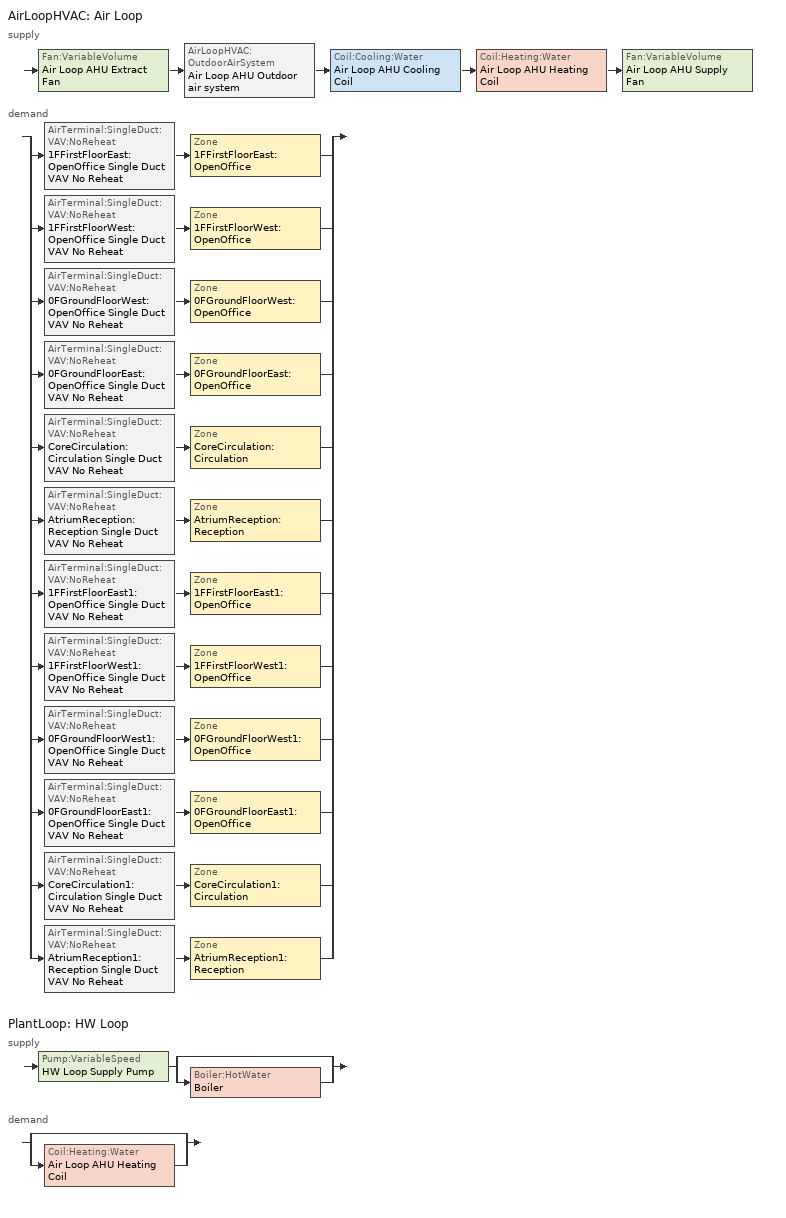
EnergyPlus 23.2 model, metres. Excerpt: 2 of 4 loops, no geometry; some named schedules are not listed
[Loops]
AirLoopHVAC 'Air Loop'
 supply: Fan:VariableVolume 'Air Loop AHU Extract Fan' > AirLoopHVAC:OutdoorAirSystem 'Air Loop AHU Outdoor air system' > Coil:Cooling:Water 'Air Loop AHU Cooling Coil' > Coil:Heating:Water 'Air Loop AHU Heating Coil' > Fan:VariableVolume 'Air Loop AHU Supply Fan'
 demand: split
  | AirTerminal:SingleDuct:VAV:NoReheat '1FFirstFloorEast:OpenOffice Single Duct VAV No Reheat' > Zone '1FFirstFloorEast:OpenOffice'
  | AirTerminal:SingleDuct:VAV:NoReheat '1FFirstFloorWest:OpenOffice Single Duct VAV No Reheat' > Zone '1FFirstFloorWest:OpenOffice'
  | AirTerminal:SingleDuct:VAV:NoReheat '0FGroundFloorWest:OpenOffice Single Duct VAV No Reheat' > Zone '0FGroundFloorWest:OpenOffice'
  | AirTerminal:SingleDuct:VAV:NoReheat '0FGroundFloorEast:OpenOffice Single Duct VAV No Reheat' > Zone '0FGroundFloorEast:OpenOffice'
  | AirTerminal:SingleDuct:VAV:NoReheat 'CoreCirculation:Circulation Single Duct VAV No Reheat' > Zone 'CoreCirculation:Circulation'
  | AirTerminal:SingleDuct:VAV:NoReheat 'AtriumReception:Reception Single Duct VAV No Reheat' > Zone 'AtriumReception:Reception'
  | AirTerminal:SingleDuct:VAV:NoReheat '1FFirstFloorEast1:OpenOffice Single Duct VAV No Reheat' > Zone '1FFirstFloorEast1:OpenOffice'
  | AirTerminal:SingleDuct:VAV:NoReheat '1FFirstFloorWest1:OpenOffice Single Duct VAV No Reheat' > Zone '1FFirstFloorWest1:OpenOffice'
  | AirTerminal:SingleDuct:VAV:NoReheat '0FGroundFloorWest1:OpenOffice Single Duct VAV No Reheat' > Zone '0FGroundFloorWest1:OpenOffice'
  | AirTerminal:SingleDuct:VAV:NoReheat '0FGroundFloorEast1:OpenOffice Single Duct VAV No Reheat' > Zone '0FGroundFloorEast1:OpenOffice'
  | AirTerminal:SingleDuct:VAV:NoReheat 'CoreCirculation1:Circulation Single Duct VAV No Reheat' > Zone 'CoreCirculation1:Circulation'
  | AirTerminal:SingleDuct:VAV:NoReheat 'AtriumReception1:Reception Single Duct VAV No Reheat' > Zone 'AtriumReception1:Reception'
PlantLoop 'HW Loop'
 supply: Pump:VariableSpeed 'HW Loop Supply Pump' > split
  | bypass
  | Boiler:HotWater 'Boiler'
 demand: split
  | bypass
  | Coil:Heating:Water 'Air Loop AHU Heating Coil'
[ZoneControl:Thermostat:ThermalComfort] Averaging Method=PeopleAverage; Minimum Dry-Bulb Temperature Setpoint {C}=12.8; Maximum Dry-Bulb Temperature Setpoint {C}=40; Thermal Comfort Control Type Schedule=Zone Comfort Control Type Sched
Name | Zone or ZoneList | Thermal Comfort Control 1
1FFirstFloorEast:OpenOffice Comfort Control | 1FFirstFloorEast:OpenOffice | 1FFirstFloorEast:OpenOffice Dual Comfort Setpoint
1FFirstFloorWest:OpenOffice Comfort Control | 1FFirstFloorWest:OpenOffice | 1FFirstFloorWest:OpenOffice Dual Comfort Setpoint
0FGroundFloorWest:OpenOffice Comfort Control | 0FGroundFloorWest:OpenOffice | 0FGroundFloorWest:OpenOffice Dual Comfort Setpoint
0FGroundFloorEast:OpenOffice Comfort Control | 0FGroundFloorEast:OpenOffice | 0FGroundFloorEast:OpenOffice Dual Comfort Setpoint
CoreCirculation:Circulation Comfort Control | CoreCirculation:Circulation | CoreCirculation:Circulation Dual Comfort Setpoint
AtriumReception:Reception Comfort Control | AtriumReception:Reception | AtriumReception:Reception Dual Comfort Setpoint
1FFirstFloorEast1:OpenOffice Comfort Control | 1FFirstFloorEast1:OpenOffice | 1FFirstFloorEast1:OpenOffice Dual Comfort Setpoint
1FFirstFloorWest1:OpenOffice Comfort Control | 1FFirstFloorWest1:OpenOffice | 1FFirstFloorWest1:OpenOffice Dual Comfort Setpoint
0FGroundFloorWest1:OpenOffice Comfort Control | 0FGroundFloorWest1:OpenOffice | 0FGroundFloorWest1:OpenOffice Dual Comfort Setpoint
0FGroundFloorEast1:OpenOffice Comfort Control | 0FGroundFloorEast1:OpenOffice | 0FGroundFloorEast1:OpenOffice Dual Comfort Setpoint
CoreCirculation1:Circulation Comfort Control | CoreCirculation1:Circulation | CoreCirculation1:Circulation Dual Comfort Setpoint
AtriumReception1:Reception Comfort Control | AtriumReception1:Reception | AtriumReception1:Reception Dual Comfort Setpoint
[ThermostatSetpoint:ThermalComfort:Fanger:DualSetpoint]
Name | Fanger Thermal Comfort Heating Schedule | Fanger Thermal Comfort Cooling Schedule
1FFirstFloorEast:OpenOffice Dual Comfort Setpoint | 1FFirstFloorEast:OpenOffice Heating PMV Setpoints | 1FFirstFloorEast:OpenOffice Cooling PMV Setpoints
1FFirstFloorWest:OpenOffice Dual Comfort Setpoint | 1FFirstFloorWest:OpenOffice Heating PMV Setpoints | 1FFirstFloorWest:OpenOffice Cooling PMV Setpoints
0FGroundFloorWest:OpenOffice Dual Comfort Setpoint | 0FGroundFloorWest:OpenOffice Heating PMV Setpoints | 0FGroundFloorWest:OpenOffice Cooling PMV Setpoints
0FGroundFloorEast:OpenOffice Dual Comfort Setpoint | 0FGroundFloorEast:OpenOffice Heating PMV Setpoints | 0FGroundFloorEast:OpenOffice Cooling PMV Setpoints
CoreCirculation:Circulation Dual Comfort Setpoint | CoreCirculation:Circulation Heating PMV Setpoints | CoreCirculation:Circulation Cooling PMV Setpoints
AtriumReception:Reception Dual Comfort Setpoint | AtriumReception:Reception Heating PMV Setpoints | AtriumReception:Reception Cooling PMV Setpoints
1FFirstFloorEast1:OpenOffice Dual Comfort Setpoint | 1FFirstFloorEast1:OpenOffice Heating PMV Setpoints | 1FFirstFloorEast1:OpenOffice Cooling PMV Setpoints
1FFirstFloorWest1:OpenOffice Dual Comfort Setpoint | 1FFirstFloorWest1:OpenOffice Heating PMV Setpoints | 1FFirstFloorWest1:OpenOffice Cooling PMV Setpoints
0FGroundFloorWest1:OpenOffice Dual Comfort Setpoint | 0FGroundFloorWest1:OpenOffice Heating PMV Setpoints | 0FGroundFloorWest1:OpenOffice Cooling PMV Setpoints
0FGroundFloorEast1:OpenOffice Dual Comfort Setpoint | 0FGroundFloorEast1:OpenOffice Heating PMV Setpoints | 0FGroundFloorEast1:OpenOffice Cooling PMV Setpoints
CoreCirculation1:Circulation Dual Comfort Setpoint | CoreCirculation1:Circulation Heating PMV Setpoints | CoreCirculation1:Circulation Cooling PMV Setpoints
AtriumReception1:Reception Dual Comfort Setpoint | AtriumReception1:Reception Heating PMV Setpoints | AtriumReception1:Reception Cooling PMV Setpoints
[EnergyManagementSystem:Actuator] Actuated Component Unique=1FFIRSTFLOOREAST:OPENOFFICE; Actuated Component Type=Zone Temperature Control
Name | Actuated Component Control Type
Cooling_Setpoint_1FFIRSTFLOOREAST_OPENOFFICE | Cooling Setpoint
Heating_Setpoint_1FFIRSTFLOOREAST_OPENOFFICE | Heating Setpoint
[Sizing:System]
Air Loop: Type of Load to Size On=Sensible; Design Outdoor Air Flow Rate {m3/s}=autosize; Central Heating Maximum System Air Flow Ratio=0.3; Preheat Design Temperature {C}=5; Preheat Design Humidity Ratio {kgWater/kgDryAir}=0.008; Precool Design Temperature {C}=11; Precool Design Humidity Ratio {kgWater/kgDryAir}=0.008; Central Cooling Design Supply Air Temperature {C}=12; Central Heating Design Supply Air Temperature {C}=16; Type of Zone Sum to Use=Coincident; 100% Outdoor Air in Cooling=No; 100% Outdoor Air in Heating=No; Central Cooling Design Supply Air Humidity Ratio {kgWater/kgDryAir}=0.008; Central Heating Design Supply Air Humidity Ratio {kgWater/kgDryAir}=0.008; Cooling Supply Air Flow Rate Method=Designday; Heating Supply Air Flow Rate Method=Designday; System Outdoor Air Method=ZoneSum; Zone Maximum Outdoor Air Fraction=1; Cooling Design Capacity Method=CoolingDesignCapacity; Cooling Design Capacity {W}=autosize; Heating Design Capacity Method=HeatingDesignCapacity; Heating Design Capacity {W}=autosize; Central Cooling Capacity Control Method=VAV
[AirLoopHVAC]
Air Loop: Design Supply Air Flow Rate {m3/s}=autosize
[Fan:VariableVolume] Availability Schedule=On 24/7; Fan Total Efficiency=0.7; Pressure Rise {Pa}=600; Maximum Flow Rate {m3/s}=autosize; Fan Power Minimum Flow Rate Input Method=Fraction; Fan Power Minimum Flow Fraction=0.25; Fan Power Minimum Air Flow Rate {m3/s}=0; Motor Efficiency=0.9; Motor In Airstream Fraction=1; Fan Power Coefficient 1=0.350712; Fan Power Coefficient 2=0.308505; Fan Power Coefficient 3=-0.541374; Fan Power Coefficient 4=0.871988; Fan Power Coefficient 5=0
Air Loop AHU Extract Fan; Air Loop AHU Supply Fan
[Controller:OutdoorAir]
Air Loop AHU Outdoor Air Controller: Minimum Outdoor Air Flow Rate {m3/s}=autosize; Maximum Outdoor Air Flow Rate {m3/s}=autosize; Economizer Control Type=NoEconomizer; Economizer Control Action Type=ModulateFlow; Lockout Type=NoLockout; Minimum Limit Type=FixedMinimum; High Humidity Control=No; High Humidity Outdoor Air Flow Ratio=1; Control High Indoor Humidity Based on Outdoor Humidity Ratio=Yes; Heat Recovery Bypass Control Type=BypassWhenWithinEconomizerLimits
[Coil:Cooling:Water]
Air Loop AHU Cooling Coil: Availability Schedule=On 24/7; Design Water Flow Rate {m3/s}=autosize; Design Air Flow Rate {m3/s}=autosize; Design Inlet Water Temperature {C}=autosize; Design Inlet Air Temperature {C}=autosize; Design Outlet Air Temperature {C}=autosize; Design Inlet Air Humidity Ratio {kgWater/kgDryAir}=autosize; Design Outlet Air Humidity Ratio {kgWater/kgDryAir}=autosize; Type of Analysis=SimpleAnalysis; Heat Exchanger Configuration=CrossFlow
[Coil:Heating:Water]
Air Loop AHU Heating Coil: Availability Schedule=On 24/7; U-Factor Times Area Value {W/K}=autosize; Maximum Water Flow Rate {m3/s}=autosize; Performance Input Method=UFactorTimesAreaAndDesignWaterFlowRate; Rated Capacity {W}=autosize; Rated Inlet Water Temperature {C}=80; Rated Inlet Air Temperature {C}=16; Rated Outlet Water Temperature {C}=70; Rated Outlet Air Temperature {C}=35; Rated Ratio for Air and Water Convection=0.5
[Sizing:Plant]
HW Loop: Loop Type=Heating; Design Loop Exit Temperature {C}=80; Loop Design Temperature Difference {deltaC}=10
[PlantLoop]
HW Loop: Fluid Type=Water; Plant Equipment Operation Scheme=HW Loop Operation; Maximum Loop Temperature {C}=100; Minimum Loop Temperature {C}=10; Maximum Loop Flow Rate {m3/s}=autosize; Minimum Loop Flow Rate {m3/s}=0; Plant Loop Volume {m3}=autocalculate; Load Distribution Scheme=SequentialLoad; Plant Loop Demand Calculation Scheme=SingleSetpoint; Common Pipe Simulation=None; Pressure Simulation Type=None
[PlantEquipmentOperationSchemes]
HW Loop Operation: Control Scheme 1=HW Loop Scheme 1; Control Scheme 1 Schedule=Off 24/7
[PlantEquipmentOperation:HeatingLoad]
HW Loop Scheme 1: Load Range 1 Lower Limit {W}=0; Load Range 1 Upper Limit {W}=1e+15; Range 1 Equipment List=HW Loop Scheme 1 Range 1 Equipment List
[PlantEquipmentList]
HW Loop Scheme 1 Range 1 Equipment List: Boiler
[Pump:VariableSpeed]
HW Loop Supply Pump: Design Maximum Flow Rate {m3/s}=autosize; Design Pump Head {Pa}=20000; Design Power Consumption {W}=autosize; Motor Efficiency=0.9; Fraction of Motor Inefficiencies to Fluid Stream=0; Coefficient 1 of the Part Load Performance Curve=0; Coefficient 2 of the Part Load Performance Curve=1; Coefficient 3 of the Part Load Performance Curve=0; Coefficient 4 of the Part Load Performance Curve=0; Design Minimum Flow Rate {m3/s}=0; Pump Control Type=Intermittent
[Boiler:HotWater]
Boiler: Fuel Type=NaturalGas; Nominal Capacity {W}=autosize; Nominal Thermal Efficiency=0.89; Efficiency Curve Temperature Evaluation Variable=LeavingBoiler; Normalized Boiler Efficiency Curve=CondensingBoilerEff; Design Water Flow Rate {m3/s}=autosize; Minimum Part Load Ratio=0; Maximum Part Load Ratio=1; Optimum Part Load Ratio=1; Water Outlet Upper Temperature Limit {C}=100; Boiler Flow Mode=NotModulated; On Cycle Parasitic Electric Load {W}=25; Sizing Factor=1
[ZoneControl:Thermostat] Control Type Schedule=Control type schedule: Always 4
Name | Zone or ZoneList | Control 1
1FFirstFloorEast:OpenOffice Thermostat | 1FFirstFloorEast:OpenOffice | 1FFirstFloorEast:OpenOffice Dual SP
1FFirstFloorWest:OpenOffice Thermostat | 1FFirstFloorWest:OpenOffice | 1FFirstFloorWest:OpenOffice Dual SP
0FGroundFloorWest:OpenOffice Thermostat | 0FGroundFloorWest:OpenOffice | 0FGroundFloorWest:OpenOffice Dual SP
0FGroundFloorEast:OpenOffice Thermostat | 0FGroundFloorEast:OpenOffice | 0FGroundFloorEast:OpenOffice Dual SP
CoreCirculation:Circulation Thermostat | CoreCirculation:Circulation | CoreCirculation:Circulation Dual SP
AtriumReception:Reception Thermostat | AtriumReception:Reception | AtriumReception:Reception Dual SP
1FFirstFloorEast1:OpenOffice Thermostat | 1FFirstFloorEast1:OpenOffice | 1FFirstFloorEast1:OpenOffice Dual SP
1FFirstFloorWest1:OpenOffice Thermostat | 1FFirstFloorWest1:OpenOffice | 1FFirstFloorWest1:OpenOffice Dual SP
0FGroundFloorWest1:OpenOffice Thermostat | 0FGroundFloorWest1:OpenOffice | 0FGroundFloorWest1:OpenOffice Dual SP
0FGroundFloorEast1:OpenOffice Thermostat | 0FGroundFloorEast1:OpenOffice | 0FGroundFloorEast1:OpenOffice Dual SP
CoreCirculation1:Circulation Thermostat | CoreCirculation1:Circulation | CoreCirculation1:Circulation Dual SP
AtriumReception1:Reception Thermostat | AtriumReception1:Reception | AtriumReception1:Reception Dual SP
[ThermostatSetpoint:DualSetpoint]
Name | Heating Setpoint Temperature Schedule | Cooling Setpoint Temperature Schedule
1FFirstFloorEast:OpenOffice Dual SP | 1FFirstFloorEast:OpenOffice Heating Setpoint Schedule | 1FFirstFloorEast:OpenOffice Cooling Setpoint Schedule
1FFirstFloorWest:OpenOffice Dual SP | 1FFirstFloorWest:OpenOffice Heating Setpoint Schedule | 1FFirstFloorWest:OpenOffice Cooling Setpoint Schedule
0FGroundFloorWest:OpenOffice Dual SP | 0FGroundFloorWest:OpenOffice Heating Setpoint Schedule | 0FGroundFloorWest:OpenOffice Cooling Setpoint Schedule
0FGroundFloorEast:OpenOffice Dual SP | 0FGroundFloorEast:OpenOffice Heating Setpoint Schedule | 0FGroundFloorEast:OpenOffice Cooling Setpoint Schedule
CoreCirculation:Circulation Dual SP | CoreCirculation:Circulation Heating Setpoint Schedule | CoreCirculation:Circulation Cooling Setpoint Schedule
AtriumReception:Reception Dual SP | AtriumReception:Reception Heating Setpoint Schedule | AtriumReception:Reception Cooling Setpoint Schedule
1FFirstFloorEast1:OpenOffice Dual SP | 1FFirstFloorEast1:OpenOffice Heating Setpoint Schedule | 1FFirstFloorEast1:OpenOffice Cooling Setpoint Schedule
1FFirstFloorWest1:OpenOffice Dual SP | 1FFirstFloorWest1:OpenOffice Heating Setpoint Schedule | 1FFirstFloorWest1:OpenOffice Cooling Setpoint Schedule
0FGroundFloorWest1:OpenOffice Dual SP | 0FGroundFloorWest1:OpenOffice Heating Setpoint Schedule | 0FGroundFloorWest1:OpenOffice Cooling Setpoint Schedule
0FGroundFloorEast1:OpenOffice Dual SP | 0FGroundFloorEast1:OpenOffice Heating Setpoint Schedule | 0FGroundFloorEast1:OpenOffice Cooling Setpoint Schedule
CoreCirculation1:Circulation Dual SP | CoreCirculation1:Circulation Heating Setpoint Schedule | CoreCirculation1:Circulation Cooling Setpoint Schedule
AtriumReception1:Reception Dual SP | AtriumReception1:Reception Heating Setpoint Schedule | AtriumReception1:Reception Cooling Setpoint Schedule
[Sizing:Zone] Zone Cooling Design Supply Air Temperature Input Method=SupplyAirTemperature; Zone Cooling Design Supply Air Temperature {C}=14; Zone Cooling Design Supply Air Temperature Difference {deltaC}=5; Zone Heating Design Supply Air Temperature Input Method=SupplyAirTemperature; Zone Heating Design Supply Air Temperature {C}=50; Zone Heating Design Supply Air Temperature Difference {deltaC}=15; Zone Cooling Design Supply Air Humidity Ratio {kgWater/kgDryAir}=0.009; Zone Heating Design Supply Air Humidity Ratio {kgWater/kgDryAir}=0.004; Zone Heating Sizing Factor=1.25; Zone Cooling Sizing Factor=1.15; Cooling Design Air Flow Method=DesignDay; Cooling Design Air Flow Rate {m3/s}=0; Cooling Minimum Air Flow per Zone Floor Area {m3/s-m2}=0.00076; Cooling Minimum Air Flow {m3/s}=0; Cooling Minimum Air Flow Fraction=0; Heating Design Air Flow Method=DesignDay; Heating Design Air Flow Rate {m3/s}=0; Heating Maximum Air Flow per Zone Floor Area {m3/s-m2}=0.00203; Heating Maximum Air Flow {m3/s}=0.14158; Heating Maximum Air Flow Fraction=0.3; Account for Dedicated Outdoor Air System=No; Dedicated Outdoor Air System Control Strategy=NeutralSupplyAir; Dedicated Outdoor Air Low Setpoint Temperature for Design {C}=autosize; Dedicated Outdoor Air High Setpoint Temperature for Design {C}=autosize; Zone Load Sizing Method=Sensible Load Only No Latent Load; Zone Latent Cooling Design Supply Air Humidity Ratio Input Method=HumidityRatioDifference; Zone Cooling Design Supply Air Humidity Ratio Difference {kgWater/kgDryAir}=0.005; Zone Latent Heating Design Supply Air Humidity Ratio Input Method=HumidityRatioDifference; Zone Humidification Design Supply Air Humidity Ratio Difference {kgWater/kgDryAir}=0.005
Name | Design Specification Outdoor Air Object | Design Specification Zone Air Distribution Object
1FFirstFloorEast:OpenOffice | 1FFirstFloorEast:OpenOffice Design Specification Outdoor Air Object | 1FFirstFloorEast:OpenOffice Design Specification Zone Air Distribution Object
1FFirstFloorWest:OpenOffice | 1FFirstFloorWest:OpenOffice Design Specification Outdoor Air Object | 1FFirstFloorWest:OpenOffice Design Specification Zone Air Distribution Object
0FGroundFloorWest:OpenOffice | 0FGroundFloorWest:OpenOffice Design Specification Outdoor Air Object | 0FGroundFloorWest:OpenOffice Design Specification Zone Air Distribution Object
0FGroundFloorEast:OpenOffice | 0FGroundFloorEast:OpenOffice Design Specification Outdoor Air Object | 0FGroundFloorEast:OpenOffice Design Specification Zone Air Distribution Object
CoreCirculation:Circulation | CoreCirculation:Circulation Design Specification Outdoor Air Object | CoreCirculation:Circulation Design Specification Zone Air Distribution Object
AtriumReception:Reception | AtriumReception:Reception Design Specification Outdoor Air Object | AtriumReception:Reception Design Specification Zone Air Distribution Object
1FFirstFloorEast1:OpenOffice | 1FFirstFloorEast1:OpenOffice Design Specification Outdoor Air Object | 1FFirstFloorEast1:OpenOffice Design Specification Zone Air Distribution Object
1FFirstFloorWest1:OpenOffice | 1FFirstFloorWest1:OpenOffice Design Specification Outdoor Air Object | 1FFirstFloorWest1:OpenOffice Design Specification Zone Air Distribution Object
0FGroundFloorWest1:OpenOffice | 0FGroundFloorWest1:OpenOffice Design Specification Outdoor Air Object | 0FGroundFloorWest1:OpenOffice Design Specification Zone Air Distribution Object
0FGroundFloorEast1:OpenOffice | 0FGroundFloorEast1:OpenOffice Design Specification Outdoor Air Object | 0FGroundFloorEast1:OpenOffice Design Specification Zone Air Distribution Object
CoreCirculation1:Circulation | CoreCirculation1:Circulation Design Specification Outdoor Air Object | CoreCirculation1:Circulation Design Specification Zone Air Distribution Object
AtriumReception1:Reception | AtriumReception1:Reception Design Specification Outdoor Air Object | AtriumReception1:Reception Design Specification Zone Air Distribution Object
[DesignSpecification:OutdoorAir] Outdoor Air Method=Flow/Person; Outdoor Air Flow per Person {m3/s-person}=0.01; Outdoor Air Flow per Zone Floor Area {m3/s-m2}=0; Outdoor Air Flow Air Changes per Hour {1/hr}=0; Outdoor Air Schedule=On 24/7
Name | Outdoor Air Flow per Zone {m3/s}
1FFirstFloorEast:OpenOffice Design Specification Outdoor Air Object; 1FFirstFloorWest:OpenOffice Design Specification Outdoor Air Object; 1FFirstFloorEast1:OpenOffice Design Specification Outdoor Air Object; 1FFirstFloorWest1:OpenOffice Design Specification Outdoor Air Object | 0.798761
0FGroundFloorWest:OpenOffice Design Specification Outdoor Air Object; 0FGroundFloorEast:OpenOffice Design Specification Outdoor Air Object; 0FGroundFloorWest1:OpenOffice Design Specification Outdoor Air Object; 0FGroundFloorEast1:OpenOffice Design Specification Outdoor Air Object | 0.599238
CoreCirculation:Circulation Design Specification Outdoor Air Object; CoreCirculation1:Circulation Design Specification Outdoor Air Object | 0.388929
AtriumReception:Reception Design Specification Outdoor Air Object; AtriumReception1:Reception Design Specification Outdoor Air Object | 0.195613
[DesignSpecification:ZoneAirDistribution] Zone Air Distribution Effectiveness in Cooling Mode=1; Zone Air Distribution Effectiveness in Heating Mode=1; Zone Secondary Recirculation Fraction=0
1FFirstFloorEast:OpenOffice Design Specification Zone Air Distribution Object; 1FFirstFloorWest:OpenOffice Design Specification Zone Air Distribution Object; 0FGroundFloorWest:OpenOffice Design Specification Zone Air Distribution Object; 0FGroundFloorEast:OpenOffice Design Specification Zone Air Distribution Object; CoreCirculation:Circulation Design Specification Zone Air Distribution Object; AtriumReception:Reception Design Specification Zone Air Distribution Object; 1FFirstFloorEast1:OpenOffice Design Specification Zone Air Distribution Object; 1FFirstFloorWest1:OpenOffice Design Specification Zone Air Distribution Object; 0FGroundFloorWest1:OpenOffice Design Specification Zone Air Distribution Object; 0FGroundFloorEast1:OpenOffice Design Specification Zone Air Distribution Object; CoreCirculation1:Circulation Design Specification Zone Air Distribution Object; AtriumReception1:Reception Design Specification Zone Air Distribution Object
[Zone equipment]
1FFirstFloorEast:OpenOffice: 1FFirstFloorEast:OpenOffice Single Duct VAV No Reheat
1FFirstFloorWest:OpenOffice: 1FFirstFloorWest:OpenOffice Single Duct VAV No Reheat
0FGroundFloorWest:OpenOffice: 0FGroundFloorWest:OpenOffice Single Duct VAV No Reheat
0FGroundFloorEast:OpenOffice: 0FGroundFloorEast:OpenOffice Single Duct VAV No Reheat
CoreCirculation:Circulation: CoreCirculation:Circulation Single Duct VAV No Reheat
AtriumReception:Reception: AtriumReception:Reception Single Duct VAV No Reheat
1FFirstFloorEast1:OpenOffice: 1FFirstFloorEast1:OpenOffice Single Duct VAV No Reheat
1FFirstFloorWest1:OpenOffice: 1FFirstFloorWest1:OpenOffice Single Duct VAV No Reheat
0FGroundFloorWest1:OpenOffice: 0FGroundFloorWest1:OpenOffice Single Duct VAV No Reheat
0FGroundFloorEast1:OpenOffice: 0FGroundFloorEast1:OpenOffice Single Duct VAV No Reheat
CoreCirculation1:Circulation: CoreCirculation1:Circulation Single Duct VAV No Reheat
AtriumReception1:Reception: AtriumReception1:Reception Single Duct VAV No Reheat
[AirTerminal:SingleDuct:VAV:NoReheat] Availability Schedule=On 24/7; Maximum Air Flow Rate {m3/s}=autosize; Zone Minimum Air Flow Input Method=Constant; Constant Minimum Air Flow Fraction=0.3; Fixed Minimum Air Flow Rate {m3/s}=0.1; Minimum Air Flow Fraction Schedule=Min supply air flow fraction schedule: Always 0.3
1FFirstFloorEast:OpenOffice Single Duct VAV No Reheat; 1FFirstFloorWest:OpenOffice Single Duct VAV No Reheat; 0FGroundFloorWest:OpenOffice Single Duct VAV No Reheat; 0FGroundFloorEast:OpenOffice Single Duct VAV No Reheat; CoreCirculation:Circulation Single Duct VAV No Reheat; AtriumReception:Reception Single Duct VAV No Reheat; 1FFirstFloorEast1:OpenOffice Single Duct VAV No Reheat; 1FFirstFloorWest1:OpenOffice Single Duct VAV No Reheat; 0FGroundFloorWest1:OpenOffice Single Duct VAV No Reheat; 0FGroundFloorEast1:OpenOffice Single Duct VAV No Reheat; CoreCirculation1:Circulation Single Duct VAV No Reheat; AtriumReception1:Reception Single Duct VAV No Reheat
[SetpointManager:MixedAir] Control Variable=Temperature
Name | Setpoint Node or NodeList
Air Loop AHU Outdoor air system Mixed Air Manager | Air Loop AHU Mixed Air Outlet
Air Loop AHU Cooling Coil Mixed Air Manager | Air Loop AHU Cooling Coil Air Outlet Node
Air Loop AHU Heating Coil Mixed Air Manager | Air Loop AHU Heating Coil Air Outlet Node
[Controller:WaterCoil] Control Variable=Temperature; Actuator Variable=Flow; Controller Convergence Tolerance {deltaC}=autosize; Maximum Actuated Flow {m3/s}=autosize; Minimum Actuated Flow {m3/s}=0
Name | Action
Air Loop AHU Cooling Coil Controller | Reverse
Air Loop AHU Heating Coil Controller | Normal
[Schedule:Compact]
Zone Comfort Control Type Sched; Control type schedule: Always 4: Through: 12/31, For: AllDays, Until: 24:00, 4
On 24/7: Through: 12/31, For: AllDays, Until: 24:00, 1
Off 24/7: Through: 12/31, For: AllDays, Until: 24:00, 0
Min supply air flow fraction schedule: Always 0.3: Through: 12/31, For: AllDays, Until: 24:00, 0.3
1FFirstFloorEast:OpenOffice Heating PMV Setpoints; 1FFirstFloorWest:OpenOffice Heating PMV Setpoints; 0FGroundFloorWest:OpenOffice Heating PMV Setpoints; 0FGroundFloorEast:OpenOffice Heating PMV Setpoints: Through: 31 Dec, For: Weekdays SummerDesignDay, Until: 05:00, -3, Until: 19:00, -3, Until: 24:00, -3, For: WinterDesignDay, Until: 24:00, -3, For: Weekends, Until: 24:00, -3, For: Holidays, Until: 24:00, -3, For: AllOtherDays, Until: 24:00, -3
1FFirstFloorEast:OpenOffice Cooling PMV Setpoints; 1FFirstFloorWest:OpenOffice Cooling PMV Setpoints; 0FGroundFloorWest:OpenOffice Cooling PMV Setpoints; 0FGroundFloorEast:OpenOffice Cooling PMV Setpoints: Through: 31 Dec, For: Weekdays SummerDesignDay, Until: 05:00, 3, Until: 19:00, 1, Until: 24:00, 3, For: Weekends, Until: 24:00, 3, For: Holidays, Until: 24:00, 3, For: WinterDesignDay AllOtherDays, Until: 24:00, 3
[Curve:Biquadratic]
CondensingBoilerEff: Coefficient1 Constant=1.12497; Coefficient2 x=0.0149639; Coefficient3 x**2=-0.0259983; Coefficient4 y=0; Coefficient5 y**2=-1.40464e-06; Coefficient6 x*y=-0.00153624; Minimum Value of x=0.1; Maximum Value of x=1; Minimum Value of y=30; Maximum Value of y=85
